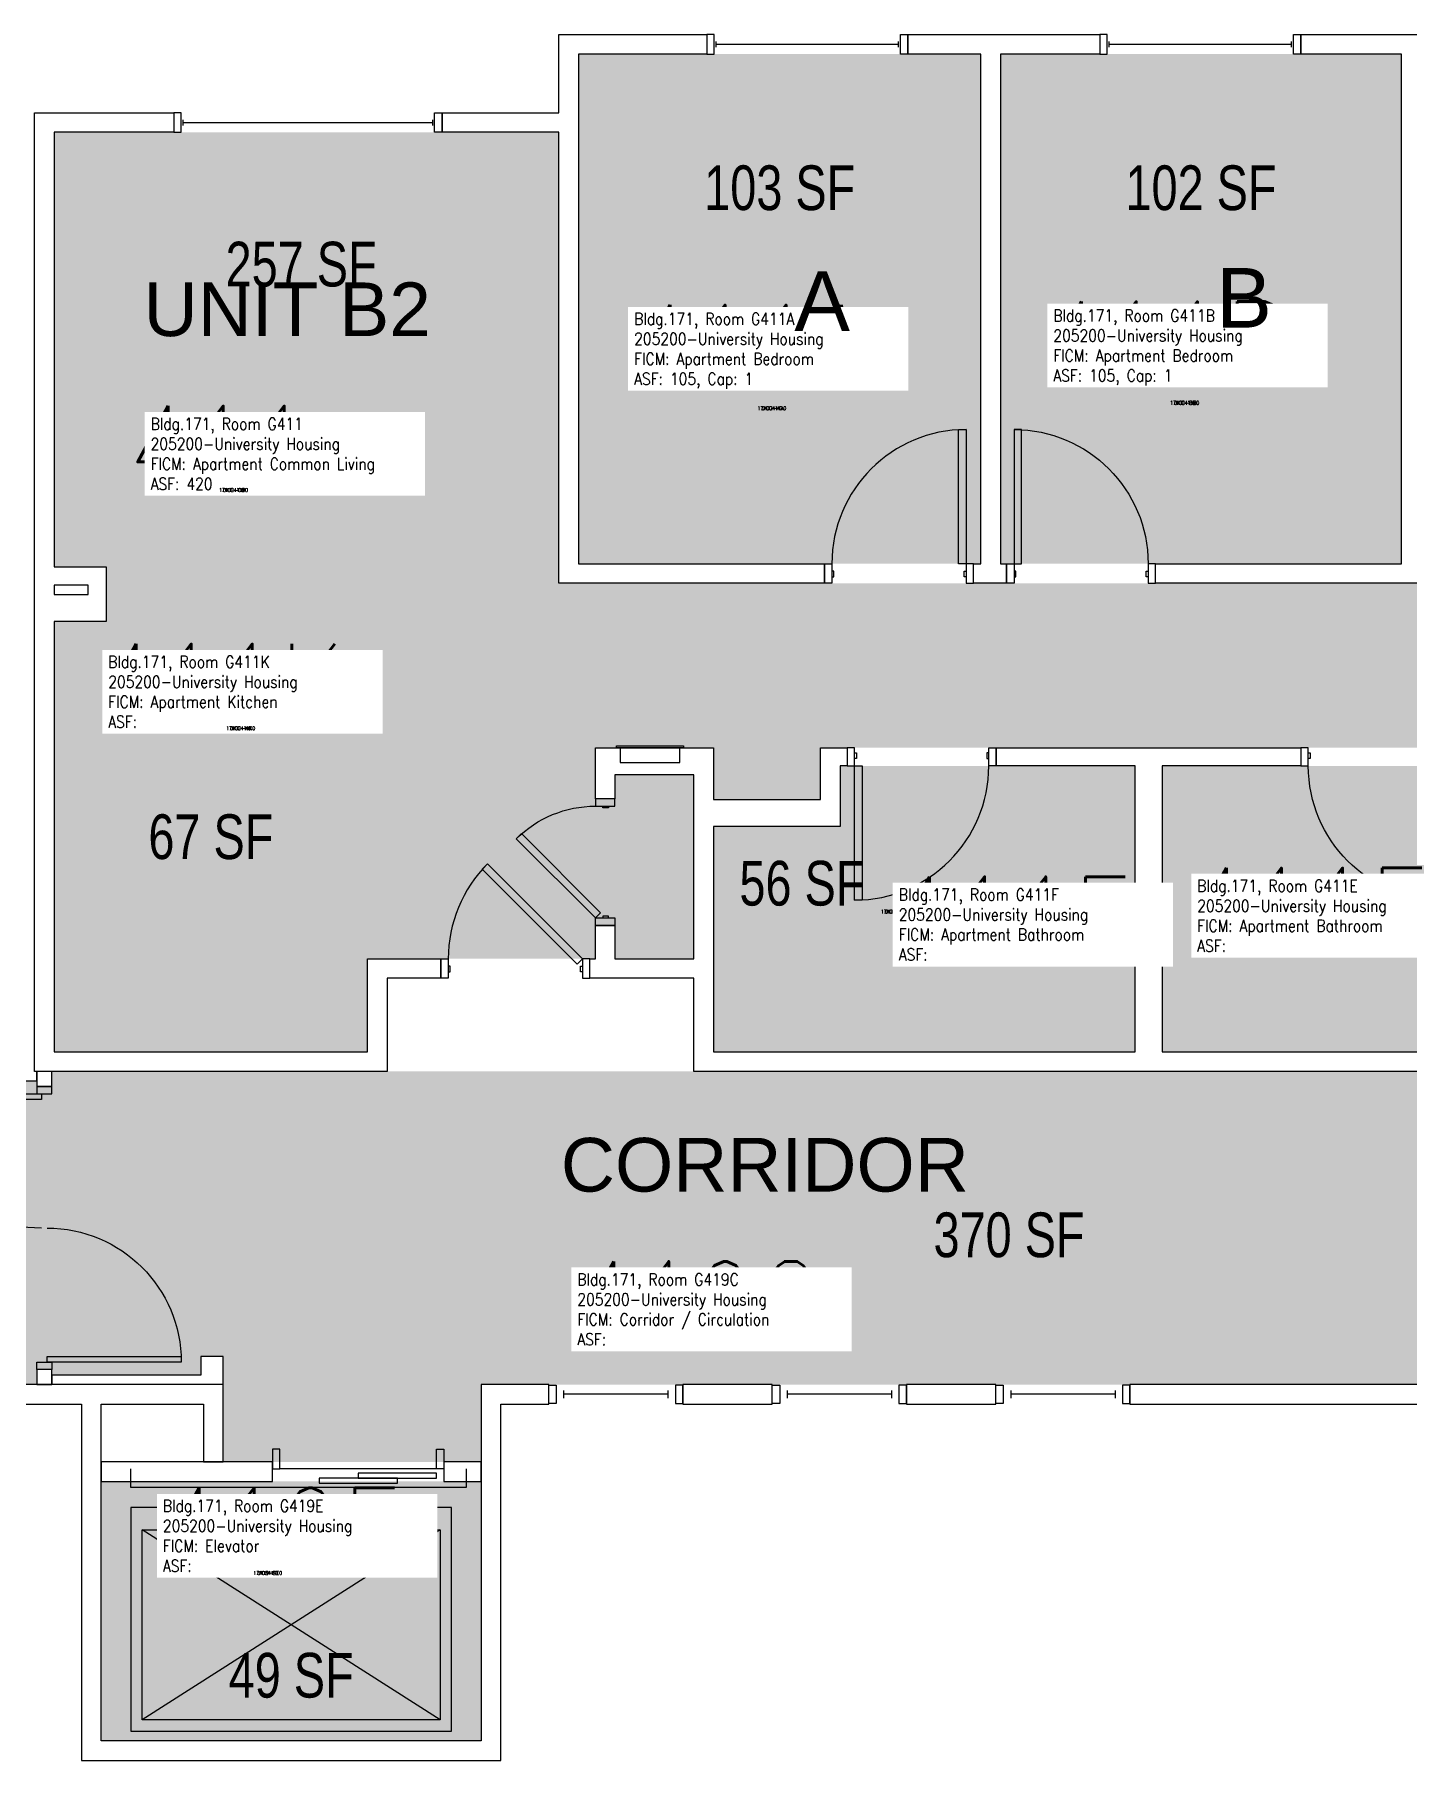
# Model space of a CAD drawing. Header units: inches. Extents: x 1062 to 4030, y -1482 to 1605.
# Drawn here: x 1777.6 to 2146.4, y 1142.3 to 1605.4 of the extents above; entities that cross this region are included whole.
import ezdxf
from ezdxf.enums import TextEntityAlignment as Align

# ---------------------------------------------------------------- set-up
doc = ezdxf.new("R2010")
doc.units = ezdxf.units.IN
doc.header["$LTSCALE"] = 192
doc.header["$MEASUREMENT"] = 0
for name, color, linetype in [('A-AREA-IDEN', 1, 'Continuous'), ('A-DOOR', 2, 'Continuous'), ('A-GLAZ', 1, 'Continuous'), ('A-IDEN-RNUM', 7, 'Continuous'), ('A-IDEN-SNUM', 4, 'Continuous'), ('A-IDEN-VNUM', 4, 'Continuous'), ('A-WALL', 5, 'Continuous'), ('AREA-TEXT', 3, 'Continuous'), ('E-POWER', 2, 'Continuous'), ('Rooms-Category-Color', 7, 'Continuous'), ('Rooms-College-Color', 7, 'Continuous'), ('Rooms-Department-Color', 7, 'Continuous'), ('Rooms-Division-Color', 7, 'Continuous'), ('Rooms-Information', 7, 'Continuous')]:
    doc.layers.add(name, color=color, linetype=linetype)
doc.styles.add('AREA', font='arial.ttf', dxfattribs={"width": 0.75, "height": 12})
doc.styles.add('Dimstyle', font='arial.ttf')
doc.styles.add('ROOMSNUMBER', font='txt.shx', dxfattribs={"height": 0.03})
doc.styles.add('ROOMVNUMBER', font='simplex.shx', dxfattribs={"width": 0.85})
doc.styles.get("Standard").update_dxf_attribs({"font": 'arial.ttf'})

# ---------------------------------------------------------------- blocks, each defined once
blk = doc.blocks.new('ELEVATOR POCKET')
at = {"layer": 'A-DOOR'}
for p, q in [((-26, 0), (-26, 5)), ((-26, 5), (64, 5)), ((64, 5), (64, 0))]:
    blk.add_line(p, q, dxfattribs=at)
at = {"layer": 'A-DOOR', "color": 1, "linetype": 'Continuous', "lineweight": -3}
blk.add_line((-18, 0), (24, 0), dxfattribs=at)
for points in [[(-18, 2.5), (-18, 1.125), (3, 1.125), (3, 2.5)], [(-7.5, 3.875), (-7.5, 2.5), (13.5, 2.5), (13.5, 3.875)]]:
    blk.add_lwpolyline(points, close=True, dxfattribs=at)

msp = doc.modelspace()

# ---------------------------------------------------------------- hatches: boundary and pattern name
h = msp.add_hatch()
h.set_pattern_fill('ANSI31', color=256, style=0)
h.set_pattern_definition([(135, (2381.84473, 1978.21835), (0.088388348, 0.088388348), [])])
h.paths.add_polyline_path([(2050.37, 1394.27), (1991.64, 1394.27), (1991.64, 1385.06), (2050.37, 1385.06)], flags=9)
at = {"layer": 'Rooms-Category-Color', "true_color": 0x728ef3}
for points in [[(2031.61, 1600.13), (1923.61, 1600.13), (1923.61, 1463.38), (2031.61, 1463.38), (2031.6, 1599.68)], [(2144.49, 1600.13), (2036.86, 1600.13), (2036.85, 1463.39), (2144.49, 1463.38), (2144.47, 1599.68)], [(1782.87, 1579.13), (1918.37, 1579.13), (1918.37, 1458.13), (2193.37, 1458.13), (2193.37, 1400.13), (2164.62, 1400.13), (2164.62, 1414), (1988.58, 1414), (1988.58, 1400.13), (1959.83, 1400.13), (1959.83, 1414), (1928.14, 1414), (1928.14, 1400.38), (1933.39, 1400.38), (1933.39, 1406.75), (1954.58, 1406.75), (1954.58, 1357.38), (1933.39, 1357.38), (1933.39, 1366.38), (1928.14, 1366.38), (1928.14, 1357.38), (1867.01, 1357.38), (1867.01, 1447.88), (1796.87, 1447.88), (1796.87, 1462.5), (1782.87, 1462.5)], [(1782.87, 1447.88), (1782.87, 1332.38), (1867.01, 1332.38), (1867.01, 1447.88)], [(2072.96, 1332.38), (1959.83, 1332.38), (1959.83, 1392.88), (1993.83, 1392.88), (1993.83, 1409.13), (2072.97, 1409.13)], [(2159.35, 1409.13), (2080.22, 1409.13), (2080.22, 1332.38), (2193.35, 1332.38), (2193.36, 1392.88), (2159.36, 1392.88)]]:
    msp.add_hatch(color=171, dxfattribs=at).paths.add_polyline_path(points)
at = {"layer": 'Rooms-Category-Color', "true_color": 0xadadad}
for points in [[(2373.32, 1275.37), (2369.79, 1278.9), (2351.87, 1296.82), (2321.57, 1327.13), (2031.61, 1327.13), (1782.24, 1327.13), (1782.24, 1323.13), (1778.24, 1323.13), (1778.24, 1324.63), (1738.24, 1324.63), (1738.24, 1319.63), (1732.24, 1319.63), (1732.24, 1243.02), (1763.74, 1242.96), (1778.24, 1243.13), (1778.24, 1247.13), (1782.24, 1247.13), (1782.24, 1245.63), (1822.24, 1245.63), (1822.24, 1250.63), (1828.24, 1250.63), (1828.24, 1222.38), (1897.49, 1222.38), (1897.49, 1243.13), (2320.71, 1243.13), (2327.36, 1236.48), (2330.9, 1232.94)], [(1795.49, 1147.5), (1897.49, 1147.5), (1897.49, 1217.13), (1795.49, 1217.13)]]:
    msp.add_hatch(color=253, dxfattribs=at).paths.add_polyline_path(points)
at = {"layer": 'Rooms-College-Color', "true_color": 0xadadad}
for points in [[(2031.61, 1600.13), (1923.61, 1600.13), (1923.61, 1463.38), (2031.61, 1463.38), (2031.6, 1599.68)], [(2144.49, 1600.13), (2036.86, 1600.13), (2036.85, 1463.39), (2144.49, 1463.38), (2144.47, 1599.68)], [(1782.87, 1579.13), (1918.37, 1579.13), (1918.37, 1458.13), (2193.37, 1458.13), (2193.37, 1400.13), (2164.62, 1400.13), (2164.62, 1414), (1988.58, 1414), (1988.58, 1400.13), (1959.83, 1400.13), (1959.83, 1414), (1928.14, 1414), (1928.14, 1400.38), (1933.39, 1400.38), (1933.39, 1406.75), (1954.58, 1406.75), (1954.58, 1357.38), (1933.39, 1357.38), (1933.39, 1366.38), (1928.14, 1366.38), (1928.14, 1357.38), (1867.01, 1357.38), (1867.01, 1447.88), (1796.87, 1447.88), (1796.87, 1462.5), (1782.87, 1462.5)], [(1782.87, 1447.88), (1782.87, 1332.38), (1867.01, 1332.38), (1867.01, 1447.88)], [(2072.96, 1332.38), (1959.83, 1332.38), (1959.83, 1392.88), (1993.83, 1392.88), (1993.83, 1409.13), (2072.97, 1409.13)], [(2159.35, 1409.13), (2080.22, 1409.13), (2080.22, 1332.38), (2193.35, 1332.38), (2193.36, 1392.88), (2159.36, 1392.88)], [(2373.32, 1275.37), (2369.79, 1278.9), (2351.87, 1296.82), (2321.57, 1327.13), (2031.61, 1327.13), (1782.24, 1327.13), (1782.24, 1323.13), (1778.24, 1323.13), (1778.24, 1324.63), (1738.24, 1324.63), (1738.24, 1319.63), (1732.24, 1319.63), (1732.24, 1243.02), (1763.74, 1242.96), (1778.24, 1243.13), (1778.24, 1247.13), (1782.24, 1247.13), (1782.24, 1245.63), (1822.24, 1245.63), (1822.24, 1250.63), (1828.24, 1250.63), (1828.24, 1222.38), (1897.49, 1222.38), (1897.49, 1243.13), (2320.71, 1243.13), (2327.36, 1236.48), (2330.9, 1232.94)], [(1795.49, 1147.5), (1897.49, 1147.5), (1897.49, 1217.13), (1795.49, 1217.13)]]:
    msp.add_hatch(color=253, dxfattribs=at).paths.add_polyline_path(points)
at = {"layer": 'Rooms-Department-Color', "true_color": 0x604aed}
for points in [[(2031.61, 1600.13), (1923.61, 1600.13), (1923.61, 1463.38), (2031.61, 1463.38), (2031.6, 1599.68)], [(2144.49, 1600.13), (2036.86, 1600.13), (2036.85, 1463.39), (2144.49, 1463.38), (2144.47, 1599.68)], [(1782.87, 1579.13), (1918.37, 1579.13), (1918.37, 1458.13), (2193.37, 1458.13), (2193.37, 1400.13), (2164.62, 1400.13), (2164.62, 1414), (1988.58, 1414), (1988.58, 1400.13), (1959.83, 1400.13), (1959.83, 1414), (1928.14, 1414), (1928.14, 1400.38), (1933.39, 1400.38), (1933.39, 1406.75), (1954.58, 1406.75), (1954.58, 1357.38), (1933.39, 1357.38), (1933.39, 1366.38), (1928.14, 1366.38), (1928.14, 1357.38), (1867.01, 1357.38), (1867.01, 1447.88), (1796.87, 1447.88), (1796.87, 1462.5), (1782.87, 1462.5)], [(1782.87, 1447.88), (1782.87, 1332.38), (1867.01, 1332.38), (1867.01, 1447.88)], [(2072.96, 1332.38), (1959.83, 1332.38), (1959.83, 1392.88), (1993.83, 1392.88), (1993.83, 1409.13), (2072.97, 1409.13)], [(2159.35, 1409.13), (2080.22, 1409.13), (2080.22, 1332.38), (2193.35, 1332.38), (2193.36, 1392.88), (2159.36, 1392.88)]]:
    msp.add_hatch(color=173, dxfattribs=at).paths.add_polyline_path(points)
at = {"layer": 'Rooms-Department-Color', "true_color": 0xacacac}
for points in [[(2373.32, 1275.37), (2369.79, 1278.9), (2351.87, 1296.82), (2321.57, 1327.13), (2031.61, 1327.13), (1782.24, 1327.13), (1782.24, 1323.13), (1778.24, 1323.13), (1778.24, 1324.63), (1738.24, 1324.63), (1738.24, 1319.63), (1732.24, 1319.63), (1732.24, 1243.02), (1763.74, 1242.96), (1778.24, 1243.13), (1778.24, 1247.13), (1782.24, 1247.13), (1782.24, 1245.63), (1822.24, 1245.63), (1822.24, 1250.63), (1828.24, 1250.63), (1828.24, 1222.38), (1897.49, 1222.38), (1897.49, 1243.13), (2320.71, 1243.13), (2327.36, 1236.48), (2330.9, 1232.94)], [(1795.49, 1147.5), (1897.49, 1147.5), (1897.49, 1217.13), (1795.49, 1217.13)]]:
    msp.add_hatch(color=253, dxfattribs=at).paths.add_polyline_path(points)
at = {"layer": 'Rooms-Division-Color', "true_color": 0x604aed}
for points in [[(2031.61, 1600.13), (1923.61, 1600.13), (1923.61, 1463.38), (2031.61, 1463.38), (2031.6, 1599.68)], [(2144.49, 1600.13), (2036.86, 1600.13), (2036.85, 1463.39), (2144.49, 1463.38), (2144.47, 1599.68)], [(1782.87, 1579.13), (1918.37, 1579.13), (1918.37, 1458.13), (2193.37, 1458.13), (2193.37, 1400.13), (2164.62, 1400.13), (2164.62, 1414), (1988.58, 1414), (1988.58, 1400.13), (1959.83, 1400.13), (1959.83, 1414), (1928.14, 1414), (1928.14, 1400.38), (1933.39, 1400.38), (1933.39, 1406.75), (1954.58, 1406.75), (1954.58, 1357.38), (1933.39, 1357.38), (1933.39, 1366.38), (1928.14, 1366.38), (1928.14, 1357.38), (1867.01, 1357.38), (1867.01, 1447.88), (1796.87, 1447.88), (1796.87, 1462.5), (1782.87, 1462.5)], [(1782.87, 1447.88), (1782.87, 1332.38), (1867.01, 1332.38), (1867.01, 1447.88)], [(2072.96, 1332.38), (1959.83, 1332.38), (1959.83, 1392.88), (1993.83, 1392.88), (1993.83, 1409.13), (2072.97, 1409.13)], [(2159.35, 1409.13), (2080.22, 1409.13), (2080.22, 1332.38), (2193.35, 1332.38), (2193.36, 1392.88), (2159.36, 1392.88)]]:
    msp.add_hatch(color=173, dxfattribs=at).paths.add_polyline_path(points)
at = {"layer": 'Rooms-Division-Color', "true_color": 0xadadad}
for points in [[(2373.32, 1275.37), (2369.79, 1278.9), (2351.87, 1296.82), (2321.57, 1327.13), (2031.61, 1327.13), (1782.24, 1327.13), (1782.24, 1323.13), (1778.24, 1323.13), (1778.24, 1324.63), (1738.24, 1324.63), (1738.24, 1319.63), (1732.24, 1319.63), (1732.24, 1243.02), (1763.74, 1242.96), (1778.24, 1243.13), (1778.24, 1247.13), (1782.24, 1247.13), (1782.24, 1245.63), (1822.24, 1245.63), (1822.24, 1250.63), (1828.24, 1250.63), (1828.24, 1222.38), (1897.49, 1222.38), (1897.49, 1243.13), (2320.71, 1243.13), (2327.36, 1236.48), (2330.9, 1232.94)], [(1795.49, 1147.5), (1897.49, 1147.5), (1897.49, 1217.13), (1795.49, 1217.13)]]:
    msp.add_hatch(color=253, dxfattribs=at).paths.add_polyline_path(points)

# ---------------------------------------------------------------- linework, layer by layer
at = {"layer": 'A-DOOR'}
for points in [[(2027.61, 1463.38), (2025.61, 1463.38), (2025.61, 1499.38), (2027.61, 1499.38)], [(2040.49, 1463.38), (2042.49, 1463.38), (2042.49, 1499.38), (2040.49, 1499.38)], [(1991.61, 1458.13), (1989.61, 1458.13), (1989.61, 1463.38), (1991.61, 1463.38)], [(1991.61, 1459.88), (1992.11, 1459.88), (1992.11, 1461.38), (1991.61, 1461.38)], [(2027.61, 1459.88), (2027.11, 1459.88), (2027.11, 1461.38), (2027.61, 1461.38)], [(2027.61, 1458.13), (2029.61, 1458.13), (2029.61, 1463.38), (2027.61, 1463.38)], [(2040.49, 1458.13), (2038.49, 1458.13), (2038.49, 1463.38), (2040.49, 1463.38)], [(2040.49, 1459.88), (2040.99, 1459.88), (2040.99, 1461.38), (2040.49, 1461.38)], [(2076.49, 1459.88), (2075.99, 1459.88), (2075.99, 1461.38), (2076.49, 1461.38)], [(2076.49, 1458.13), (2078.49, 1458.13), (2078.49, 1463.38), (2076.49, 1463.38)], [(1997.72, 1414), (1995.72, 1414), (1995.72, 1409.12), (1997.72, 1409.12)], [(1997.72, 1412.62), (1998.22, 1412.62), (1998.22, 1411.12), (1997.72, 1411.12)], [(2033.72, 1412.62), (2033.22, 1412.62), (2033.22, 1411.12), (2033.72, 1411.12)], [(2033.72, 1414), (2035.72, 1414), (2035.72, 1409.12), (2033.72, 1409.12)], [(2119.47, 1414), (2117.47, 1414), (2117.47, 1409.12), (2119.47, 1409.12)], [(2119.47, 1412.62), (2119.97, 1412.62), (2119.97, 1411.12), (2119.47, 1411.12)], [(1997.72, 1409.12), (1999.72, 1409.12), (1999.72, 1373.12), (1997.72, 1373.12)], [(1933.38, 1398.33), (1933.38, 1400.33), (1928.13, 1400.33), (1928.13, 1398.33)], [(1931.63, 1398.33), (1931.63, 1397.83), (1930.13, 1397.83), (1930.13, 1398.33)], [(1928.13, 1368.33), (1929.55, 1369.74), (1908.33, 1390.95), (1906.92, 1389.54)], [(1924.64, 1357.38), (1923.23, 1355.96), (1897.77, 1381.42), (1899.19, 1382.83)], [(1933.38, 1368.33), (1933.38, 1366.33), (1928.13, 1366.33), (1928.13, 1368.33)], [(1931.63, 1368.33), (1931.63, 1368.83), (1930.13, 1368.83), (1930.13, 1368.33)], [(1888.64, 1352.13), (1886.64, 1352.13), (1886.64, 1357.38), (1888.64, 1357.38)], [(1924.64, 1352.13), (1926.64, 1352.13), (1926.64, 1357.38), (1924.64, 1357.38)], [(1888.64, 1353.88), (1889.14, 1353.88), (1889.14, 1355.38), (1888.64, 1355.38)], [(1924.64, 1353.88), (1924.14, 1353.88), (1924.14, 1355.38), (1924.64, 1355.38)], [(1779.49, 1321.12), (1779.49, 1319.62), (1743.49, 1319.62), (1743.49, 1321.12)], [(1782.24, 1321.12), (1782.24, 1323.12), (1778.24, 1323.12), (1778.24, 1321.12)], [(1780.99, 1249.12), (1780.99, 1250.62), (1816.99, 1250.62), (1816.99, 1249.12)], [(1782.24, 1249.12), (1782.24, 1247.12), (1778.24, 1247.12), (1778.24, 1249.12)], [(1843.49, 1225.75), (1841.49, 1225.75), (1841.49, 1220.5), (1843.49, 1220.5)], [(1885.49, 1225.75), (1887.49, 1225.75), (1887.49, 1220.5), (1885.49, 1220.5)], [(1864.49, 1205.75), (1864.49, 1207.13), (1843.49, 1207.13), (1843.49, 1205.75)], [(1885.49, 1207.13), (1885.49, 1208.5), (1864.49, 1208.5), (1864.49, 1207.13)]]:
    msp.add_lwpolyline(points, close=True, dxfattribs=at)
for centre, start, end in [((2027.61, 1463.38), 90, 180), ((1997.72, 1409.12), 270, 0), ((1924.64, 1357.38), 135, 180)]:
    msp.add_arc(centre, 36, start, end, dxfattribs=at)
at = {"layer": 'A-DOOR', "extrusion": (0, 0, -1)}
for centre, radius, start, end in [((-2040.49, 1463.38), 36, 90, 180), ((-2155.47, 1409.12), 36, 270, 0), ((-1928.13, 1368.33), 30, 45, 90), ((-1779.49, 1321.12), 36, 270, 0), ((-1780.99, 1249.12), 36, 90, 180)]:
    msp.add_arc(centre, radius, start, end, dxfattribs=at)
at = {"layer": 'A-GLAZ'}
for p, q in [((1960.52, 1602), (1960.52, 1603.5)), ((1960.52, 1602.75), (2009.52, 1602.75)), ((2009.52, 1602), (2009.52, 1603.5)), ((2065.99, 1602), (2065.99, 1603.5)), ((2065.99, 1602.75), (2114.99, 1602.75)), ((2114.99, 1602), (2114.99, 1603.5)), ((1817.48, 1581), (1817.48, 1582.5)), ((1817.48, 1581.75), (1884.48, 1581.75)), ((1884.48, 1581), (1884.48, 1582.5)), ((1919.61, 1241.5), (1919.61, 1239.5)), ((1947.61, 1241.5), (1947.61, 1239.5)), ((1979.61, 1241.5), (1979.61, 1239.5)), ((2007.61, 1241.5), (2007.61, 1239.5)), ((2039.61, 1241.5), (2039.61, 1239.5)), ((2067.61, 1241.5), (2067.61, 1239.5)), ((1947.61, 1240.5), (1919.61, 1240.5)), ((2007.61, 1240.5), (1979.61, 1240.5)), ((2067.61, 1240.5), (2039.61, 1240.5))]:
    msp.add_line(p, q, dxfattribs=at)
for points in [[(1960.02, 1605.38), (1958.02, 1605.38), (1958.02, 1600.13), (1960.02, 1600.13)], [(2010.02, 1605.38), (2012.02, 1605.38), (2012.02, 1600.13), (2010.02, 1600.13)], [(2065.49, 1605.38), (2063.49, 1605.38), (2063.49, 1600.13), (2065.49, 1600.13)], [(2115.49, 1605.38), (2117.49, 1605.38), (2117.49, 1600.13), (2115.49, 1600.13)], [(1816.98, 1584.38), (1814.98, 1584.38), (1814.98, 1579.13), (1816.98, 1579.13)], [(1884.98, 1584.38), (1886.98, 1584.38), (1886.98, 1579.13), (1884.98, 1579.13)], [(1917.61, 1238), (1915.61, 1238), (1915.61, 1243), (1917.61, 1243)], [(1949.61, 1238), (1951.61, 1238), (1951.61, 1243), (1949.61, 1243)], [(1977.61, 1238), (1975.61, 1238), (1975.61, 1243), (1977.61, 1243)], [(2009.61, 1238), (2011.61, 1238), (2011.61, 1243), (2009.61, 1243)], [(2037.61, 1238), (2035.61, 1238), (2035.61, 1243), (2037.61, 1243)], [(2069.61, 1238), (2071.61, 1238), (2071.61, 1243), (2069.61, 1243)]]:
    msp.add_lwpolyline(points, close=True, dxfattribs=at)
at = {"layer": 'A-WALL'}
for p, q in [((1918.36, 1605.38), (1958.02, 1605.38)), ((1918.36, 1584.38), (1918.36, 1605.38)), ((1958.02, 1605.38), (1958.02, 1600.13)), ((2012.02, 1605.38), (2063.49, 1605.38)), ((2012.02, 1600.13), (2012.02, 1605.38)), ((2063.49, 1605.38), (2063.49, 1600.13)), ((2117.49, 1600.13), (2117.49, 1605.38)), ((2117.49, 1605.38), (2169.01, 1605.38)), ((1958.02, 1600.13), (1923.61, 1600.13)), ((1923.61, 1600.13), (1923.61, 1463.38)), ((2031.61, 1600.13), (2012.02, 1600.13)), ((2031.61, 1463.38), (2031.61, 1600.13)), ((2063.49, 1600.13), (2036.86, 1600.13)), ((2036.86, 1600.13), (2036.86, 1463.38)), ((2144.49, 1600.13), (2117.49, 1600.13)), ((2144.49, 1463.38), (2144.49, 1600.13)), ((1777.61, 1584.38), (1814.98, 1584.38)), ((1777.61, 1327.12), (1777.61, 1584.38)), ((1814.98, 1584.38), (1814.98, 1579.13)), ((1886.98, 1584.38), (1918.36, 1584.38)), ((1886.98, 1579.13), (1886.98, 1584.38)), ((1814.98, 1579.13), (1782.86, 1579.13)), ((1782.86, 1579.13), (1782.86, 1462.5)), ((1918.36, 1579.13), (1886.98, 1579.13)), ((1918.36, 1458.13), (1918.36, 1579.13)), ((1782.86, 1462.5), (1796.86, 1462.5)), ((1796.86, 1462.5), (1796.86, 1447.88)), ((1923.61, 1463.38), (1989.61, 1463.38)), ((1989.61, 1463.38), (1989.61, 1458.13)), ((2029.61, 1463.38), (2031.61, 1463.38)), ((2029.61, 1458.13), (2029.61, 1463.38)), ((2036.86, 1463.38), (2038.49, 1463.38)), ((2038.49, 1463.38), (2038.49, 1458.13)), ((2078.49, 1463.38), (2144.49, 1463.38)), ((2078.49, 1458.13), (2078.49, 1463.38)), ((1782.86, 1457.63), (1782.86, 1455.13)), ((1791.99, 1457.63), (1782.86, 1457.63)), ((1782.86, 1455.13), (1791.99, 1455.13)), ((1791.99, 1455.13), (1791.99, 1457.63)), ((1989.61, 1458.13), (1918.36, 1458.13)), ((2038.49, 1458.13), (2029.61, 1458.13)), ((2151.36, 1458.13), (2078.49, 1458.13)), ((1782.86, 1447.88), (1782.86, 1332.38)), ((1796.86, 1447.88), (1782.86, 1447.88)), ((1928.13, 1414), (1959.83, 1414)), ((1928.13, 1400.33), (1928.13, 1414)), ((1959.83, 1414), (1959.83, 1400.13)), ((1988.58, 1414), (1995.72, 1414)), ((1988.58, 1400.13), (1988.58, 1414)), ((1995.72, 1414), (1995.72, 1409.12)), ((2035.72, 1414), (2117.47, 1414)), ((2035.72, 1409.12), (2035.72, 1414)), ((2117.47, 1414), (2117.47, 1409.12)), ((1995.72, 1409.12), (1993.83, 1409.12)), ((1993.83, 1409.12), (1993.83, 1392.88)), ((2072.97, 1409.12), (2035.72, 1409.12)), ((2072.97, 1332.38), (2072.97, 1409.12)), ((2117.47, 1409.12), (2080.22, 1409.12)), ((2080.22, 1409.12), (2080.22, 1332.38)), ((1954.58, 1406.75), (1933.38, 1406.75)), ((1933.38, 1406.75), (1933.38, 1400.33)), ((1954.58, 1357.38), (1954.58, 1406.75)), ((1933.38, 1400.33), (1928.13, 1400.33)), ((1959.83, 1400.13), (1988.58, 1400.13)), ((1993.83, 1392.88), (1959.83, 1392.88)), ((1959.83, 1392.88), (1959.83, 1332.38)), ((1928.13, 1357.38), (1928.13, 1366.33)), ((1928.13, 1366.33), (1933.38, 1366.33)), ((1933.38, 1366.33), (1933.38, 1357.38)), ((1867.01, 1357.38), (1886.64, 1357.38)), ((1867.01, 1332.38), (1867.01, 1357.38)), ((1886.64, 1357.38), (1886.64, 1352.13)), ((1926.64, 1357.38), (1928.13, 1357.38)), ((1926.64, 1352.13), (1926.64, 1357.38)), ((1933.38, 1357.38), (1954.58, 1357.38)), ((1886.64, 1352.13), (1872.26, 1352.13)), ((1872.26, 1352.13), (1872.26, 1327.12)), ((1954.58, 1352.13), (1926.64, 1352.13)), ((1954.58, 1327.12), (1954.58, 1352.13)), ((1782.86, 1332.38), (1867.01, 1332.38)), ((1959.83, 1332.38), (2072.97, 1332.38)), ((2080.22, 1332.38), (2193.36, 1332.38)), ((1872.26, 1327.12), (1777.61, 1327.12)), ((1782.24, 1327.12), (1778.24, 1327.12)), ((1778.24, 1327.12), (1778.24, 1323.12)), ((1782.24, 1323.12), (1782.24, 1327.12)), ((2193.99, 1327.12), (1954.58, 1327.12)), ((1778.24, 1323.12), (1782.24, 1323.12)), ((1782.24, 1247.12), (1778.24, 1247.12)), ((1778.24, 1247.12), (1778.24, 1243.12)), ((1782.24, 1243.12), (1782.24, 1247.12)), ((1828.24, 1243.12), (1763.74, 1243.12)), ((1778.24, 1243.12), (1782.24, 1243.12)), ((1828.24, 1222.38), (1828.24, 1243.12)), ((1915.61, 1243.12), (1897.49, 1243.12)), ((1897.49, 1243.12), (1897.49, 1147.5)), ((1915.61, 1237.87), (1915.61, 1243.12)), ((1975.61, 1243.12), (1951.61, 1243.12)), ((1951.61, 1243.12), (1951.61, 1237.87)), ((1975.61, 1237.87), (1975.61, 1243.12)), ((2035.61, 1243.12), (2011.61, 1243.12)), ((2011.61, 1243.12), (2011.61, 1237.87)), ((2035.61, 1237.87), (2035.61, 1243.12)), ((2320.71, 1243.12), (2071.61, 1243.12)), ((2071.61, 1243.12), (2071.61, 1237.87)), ((1763.74, 1237.87), (1790.24, 1237.87)), ((1790.24, 1237.87), (1790.24, 1142.25)), ((1795.49, 1237.87), (1822.99, 1237.87)), ((1795.49, 1147.5), (1795.49, 1237.87)), ((1822.99, 1237.87), (1822.99, 1222.38)), ((1902.74, 1237.87), (1915.61, 1237.87)), ((1902.74, 1142.25), (1902.74, 1237.87)), ((1951.61, 1237.87), (1975.61, 1237.87)), ((2011.61, 1237.87), (2035.61, 1237.87)), ((2071.61, 1237.87), (2284.6, 1237.87)), ((1841.49, 1222.38), (1795.49, 1222.38)), ((1795.49, 1222.38), (1795.49, 1217.13)), ((1822.99, 1222.38), (1828.24, 1222.38)), ((1841.49, 1217.13), (1841.49, 1222.38)), ((1897.49, 1222.38), (1887.49, 1222.38)), ((1887.49, 1222.38), (1887.49, 1217.13)), ((1897.49, 1217.13), (1897.49, 1222.38)), ((1795.49, 1217.13), (1841.49, 1217.13)), ((1887.49, 1217.13), (1897.49, 1217.13)), ((1843.49, 1210.13), (1803.49, 1210.13)), ((1803.49, 1210.13), (1803.49, 1150.14)), ((1843.49, 1204.13), (1843.49, 1210.13)), ((1885.49, 1210.13), (1885.49, 1204.13)), ((1889.49, 1210.13), (1885.49, 1210.13)), ((1889.49, 1150.14), (1889.49, 1210.13)), ((1806.49, 1204.13), (1843.49, 1204.13)), ((1806.49, 1153.14), (1806.49, 1204.13)), ((1885.49, 1204.13), (1886.49, 1204.13)), ((1886.49, 1204.13), (1886.49, 1153.14)), ((1803.49, 1150.14), (1889.49, 1150.14)), ((1886.49, 1153.14), (1806.49, 1153.14)), ((1897.49, 1147.5), (1795.49, 1147.5)), ((1790.24, 1142.25), (1902.74, 1142.25))]:
    msp.add_line(p, q, dxfattribs=at)
for points in [[(1732.24, 1327.12), (1732.24, 1319.62), (1738.24, 1319.62), (1738.24, 1324.63), (1778.24, 1324.63), (1778.24, 1327.12)], [(1828.24, 1243.12), (1828.24, 1250.62), (1822.24, 1250.62), (1822.24, 1245.63), (1782.24, 1245.63), (1782.24, 1243.12)], [(1886.49, 1153.13), (1806.49, 1204.13)], [(1886.49, 1204.13), (1806.49, 1153.13)]]:
    msp.add_lwpolyline(points, dxfattribs=at)
at = {"layer": 'E-POWER'}
msp.add_lwpolyline([(1933.78, 1414), (1933.78, 1414.5), (1951.78, 1414.5), (1951.78, 1414)], close=True, dxfattribs=at)
msp.add_lwpolyline([(1934.78, 1414), (1934.78, 1410), (1950.78, 1410), (1950.78, 1414)], dxfattribs=at)

# ---------------------------------------------------------------- block references
at = {"layer": 'A-DOOR', "rotation": 180}
msp.add_blockref('ELEVATOR POCKET', (1867.49, 1220.5), dxfattribs=at)

# ---------------------------------------------------------------- texts
at = {"layer": 'A-AREA-IDEN'}
for s, p in [('UNIT B2', (1845.44, 1524.45)), ('CORRIDOR', (1973.62, 1294.9))]:
    msp.add_text(s, height=14.4, dxfattribs=at).set_placement(p, align=Align.CENTER)
at = {"layer": 'A-AREA-IDEN', "char_height": 16, "width": 1, "attachment_point": 1, "style": 'Dimstyle'}
for s, insert in [('{\\C1;B}', (2094.78, 1542.73)), ('{\\C1;A}', (1981.54, 1541.85))]:
    msp.add_mtext(s, dxfattribs=dict(at, insert=insert))
at = {"layer": 'A-IDEN-RNUM', "style": 'ROOMSNUMBER', "width": 0.85}
for s, p in [('0411-A0', (1975.52, 1505.1)), ('0411-B0', (2086.28, 1506.54)), ('0411-00', (1831.02, 1483.13)), ('0411-K0', (1832.94, 1419.22)), ('0411-E0', (2140.23, 1370.74)), ('0411-F0', (2008.6, 1370.02)), ('0419-E0', (1840.2, 1192.55))]:
    msp.add_text(s, height=1, dxfattribs=at).set_placement(p, align=Align.MIDDLE_CENTER)
at = {"layer": 'A-IDEN-SNUM', "style": 'ROOMSNUMBER', "width": 0.85}
for s, p in [('1710G411A0', (1975.52, 1505.1)), ('1710G411B0', (2086.28, 1506.54)), ('1710G41100', (1831.02, 1483.13)), ('1710G411K0', (1832.94, 1419.22)), ('1710G411E0', (2140.23, 1370.74)), ('1710G411F0', (2008.6, 1370.02)), ('1710G419E0', (1840.2, 1192.55))]:
    msp.add_text(s, height=1, dxfattribs=at).set_placement(p, align=Align.MIDDLE_CENTER)
at = {"layer": 'A-IDEN-VNUM', "style": 'ROOMVNUMBER', "width": 0.85}
for s, p in [('411B', (2081.1, 1522.45)), ('411A', (1969.5, 1521.57)), ('411', (1827.44, 1494.45)), ('411K', (1827.45, 1430.62)), ('411E', (2119.24, 1370.52)), ('411F', (2039.16, 1368.15)), ('419C', (1955.62, 1264.9)), ('419E', (1843.49, 1204.13))]:
    msp.add_text(s, height=22.5, dxfattribs=at).set_placement(p, align=Align.MIDDLE_CENTER)
at = {"layer": 'AREA-TEXT', "style": 'AREA', "width": 0.75}
for s, p in [('103 SF', (1977.61, 1564.26)), ('102 SF', (2090.67, 1564.26)), ('257 SF', (1849.16, 1543.77)), ('67 SF', (1824.94, 1390.13)), ('56 SF', (1983.56, 1377.65)), ('370 SF', (2039.15, 1283.3)), ('49 SF', (1846.49, 1165.12))]:
    msp.add_text(s, height=12, dxfattribs=at).set_placement(p, align=Align.MIDDLE_CENTER)

# ---------------------------------------------------------------- next in the draw order: texts
at = {"layer": 'Rooms-Information', "char_height": 3.2143, "width": 72, "attachment_point": 7, "style": 'ROOMVNUMBER', "bg_fill": 3, "box_fill_scale": 1.5, "bg_fill_color": 256, "bg_fill_true_color": 13158600, "bg_fill_transparency": 0}
for s, insert in [('Bldg.171, Room G411B^M^J205200-University Housing^M^JFICM: Apartment Bedroom^M^JASF: 105, Cap: 1', (2051.04, 1511.2)), ('Bldg.171, Room G411A^M^J205200-University Housing^M^JFICM: Apartment Bedroom^M^JASF: 105, Cap: 1', (1938.54, 1510.32)), ('Bldg.171, Room G411^M^J205200-University Housing^M^JFICM: Apartment Common Living^M^JASF: 420', (1808.77, 1483.2)), ('Bldg.171, Room G411K^M^J205200-University Housing^M^JFICM: Apartment Kitchen^M^JASF: ', (1797.4, 1419.37)), ('Bldg.171, Room G411E^M^J205200-University Housing^M^JFICM: Apartment Bathroom^M^JASF: ', (2089.65, 1359.27)), ('Bldg.171, Room G411F^M^J205200-University Housing^M^JFICM: Apartment Bathroom^M^JASF: ', (2009.56, 1356.9)), ('Bldg.171, Room G419C^M^J205200-University Housing^M^JFICM: Corridor / Circulation^M^JASF: ', (1923.29, 1253.65)), ('Bldg.171, Room G419E^M^J205200-University Housing^M^JFICM: Elevator^M^JASF: ', (1812.07, 1192.88))]:
    msp.add_mtext(s, dxfattribs=dict(at, insert=insert))

doc.saveas('drawing.dxf')
